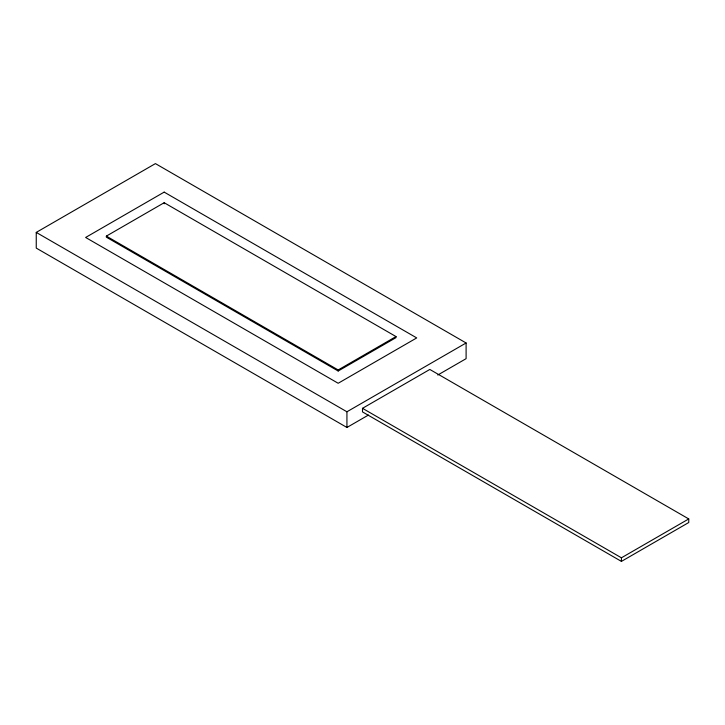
<?xml version="1.0" encoding="UTF-8"?>
<svg xmlns="http://www.w3.org/2000/svg" width="725" height="725" viewBox="0 0 725 725"><rect width="100%" height="100%" fill="white"/><g stroke="black" fill="none" stroke-linecap="round" stroke-linejoin="round"><path stroke-width="1.09" d="M368.427 415.062L346.931 427.469L36.25 248.095L36.25 232.408L155.422 163.605L466.103 342.979L466.103 358.667L437.782 375.024M106.348 236.114L164.176 202.719L396.013 336.572L396.013 337.623L338.176 371.01L106.348 237.166L106.348 236.114L338.176 369.958L396.013 336.572M36.25 232.408L346.931 411.782L466.103 342.979M362.5 408.32L429.825 369.451L688.75 518.937L688.75 522.526L621.425 561.395L362.5 411.909L362.5 408.32L621.425 557.806L688.75 518.937M621.425 557.806L621.425 561.395M346.931 411.782L346.931 427.469M338.176 369.958L338.176 371.01M164.176 202.719L164.176 203.779M164.176 192.116L85.632 237.465L338.176 383.271L416.721 337.923L164.176 192.116"/></g></svg>
